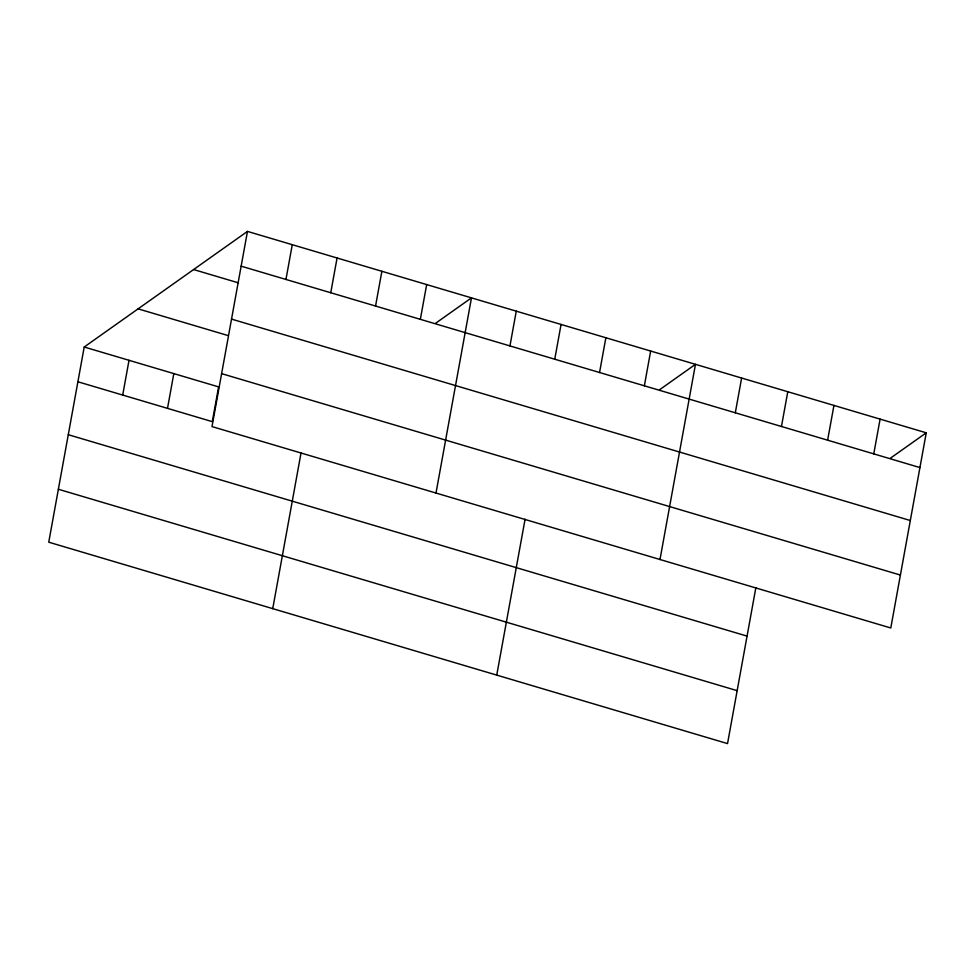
<?xml version="1.0" encoding="UTF-8"?>
<svg xmlns="http://www.w3.org/2000/svg" width="975" height="975" viewBox="0 0 975 975"><rect width="100%" height="100%" fill="white"/><g stroke="black" fill="none" stroke-linecap="round" stroke-linejoin="round"><path stroke-width="1.46" d="M247.467 231.404L212.002 426.587L890.784 627.985L926.25 432.815L247.467 231.404L84.216 347.015L48.75 542.185L727.533 743.596L755.881 587.584M122.704 395.058L129.017 360.299M167.505 408.354L173.818 373.596M285.955 279.459L292.268 244.701M272.744 608.656L301.092 452.644M330.757 292.756L337.07 257.997M375.558 306.04L381.871 271.282M420.347 319.337L426.672 284.578M435.996 493.045L471.473 297.875L435.557 323.298M509.949 345.93L516.263 311.159M496.738 675.114L525.098 519.114M554.751 359.214L561.064 324.456M599.552 372.511L605.865 337.752M644.353 385.808L650.666 351.037M659.99 559.516L695.467 364.333L659.551 389.768M735.308 412.791L741.622 378.032M781.463 426.489L787.776 391.731M827.617 440.188L833.942 405.417M873.771 453.875L880.096 419.116M890.333 458.25L926.25 432.815M241.154 266.163L919.937 467.573M193.598 269.551L238.4 282.848M231.538 319.105L910.309 520.516M138.097 308.856L227.687 335.449M221.618 373.644L900.4 575.055M84.216 347.015L218.619 386.892L212.306 421.651L77.903 381.773M68.287 434.704L747.057 636.114M58.366 489.255L737.149 690.653"/></g></svg>
